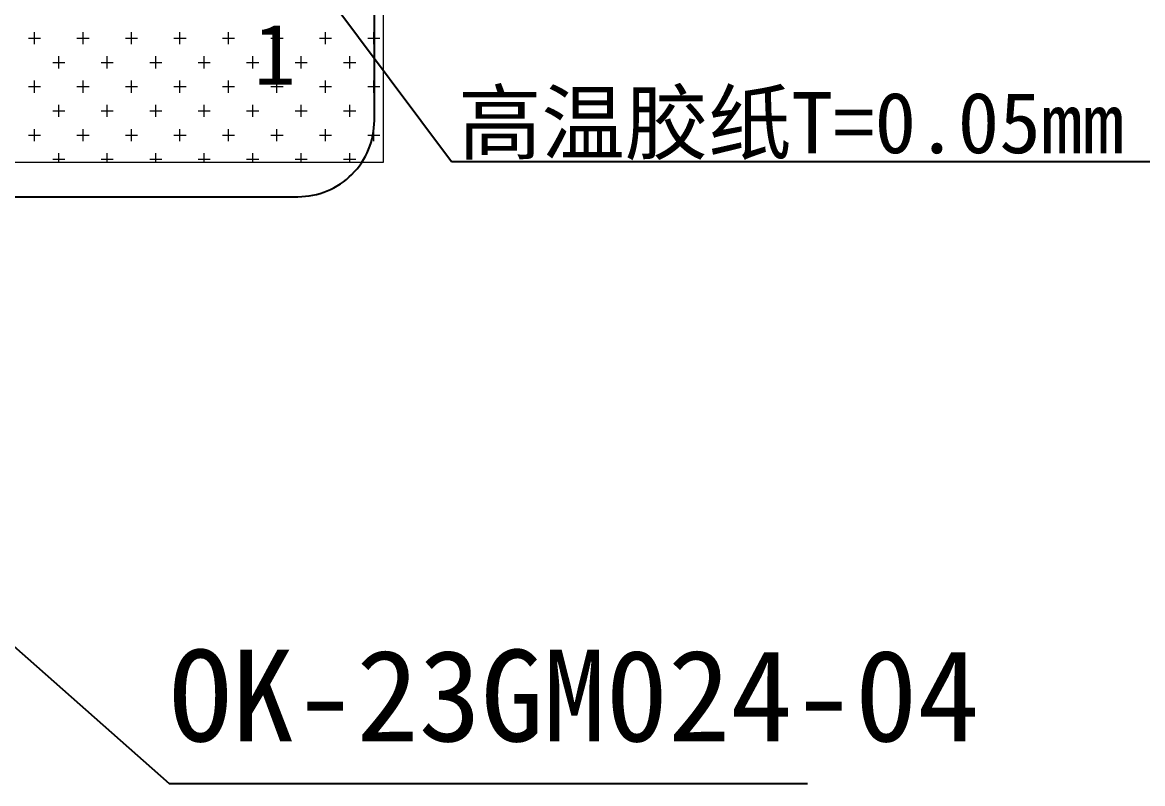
# Model space of a CAD drawing. Header units: millimetres. Extents: x 1845 to 2650, y -178 to 579.
# Drawn here: x 2463.77 to 2478.44, y 261.24 to 271.21 of the extents above; entities that cross this region are included whole.
import ezdxf

# ---------------------------------------------------------------- set-up
doc = ezdxf.new("R2010")
doc.units = ezdxf.units.MM
doc.layers.get('0').update_dxf_attribs({"lineweight": 5})
for name, color, linetype, lineweight in [('DIM', 3, 'Continuous', 5), ('MFPC', 50, 'Continuous', 5), ('TAPE', 90, 'Continuous', 5)]:
    doc.layers.add(name, color=color, linetype=linetype, lineweight=lineweight)
doc.styles.add('RD', font='ROMAND.shx', dxfattribs={"width": 0.8})
doc.styles.add('ZI2.5', font='', dxfattribs={"height": 2.5})
doc.styles.add('汉字', font='')
doc.styles.get('ZI2.5').set_extended_font_data('SimSun')
doc.styles.get('汉字').set_extended_font_data('SimSun')
doc.dimstyles.new('DIM', dxfattribs={"dimtxt": 0.8, "dimasz": 0.8, "dimexe": 0, "dimexo": 0.5, "dimgap": 0.11, "dimtad": 0, "dimzin": 1, "dimdsep": 46, "dimtxsty": 'RD', "dimcen": 0, "dimclrd": 256, "dimclre": 256, "dimclrt": 256, "dimadec": 0, "dimazin": 0, "dimtm": 1e-09, "dimtfac": 1, "dimtofl": 0, "dimtmove": 0, "dimatfit": 3, "dimfxl": 1, "dimlwe": -1, "dimarcsym": 0})

msp = doc.modelspace()

# ---------------------------------------------------------------- linework, layer by layer
at = {"layer": 'MFPC', "linetype": 'Continuous', "lineweight": 25}
msp.add_lwpolyline([(2456.3394, 268.9316), (2467.3744, 268.9316, 0.4142136), (2468.3744, 269.9316), (2468.3744, 274.8685, 0.4142136)], format="xyb", dxfattribs=at)
at = {"layer": 'TAPE', "color": 32, "lineweight": 5}
for p, q in [((2468.49, 275.3814), (2468.49, 269.3814)), ((2468.49, 269.3814), (2461.49, 269.3814))]:
    msp.add_line(p, q, dxfattribs=at)
at = {"layer": 'TAPE', "color": 32, "linetype": 'Continuous', "lineweight": 5}
for p, q in [((2463.8448, 271.0087), (2464.0035, 271.0087)), ((2463.9241, 270.9294), (2463.9241, 271.0881)), ((2464.4798, 271.0087), (2464.6385, 271.0087)), ((2464.5591, 270.9294), (2464.5591, 271.0881)), ((2465.1148, 271.0087), (2465.2735, 271.0087)), ((2465.1941, 270.9294), (2465.1941, 271.0881)), ((2465.7498, 271.0087), (2465.9085, 271.0087)), ((2465.8291, 270.9294), (2465.8291, 271.0881)), ((2466.3848, 271.0087), (2466.5435, 271.0087)), ((2466.4641, 270.9294), (2466.4641, 271.0881)), ((2467.0198, 271.0087), (2467.1785, 271.0087)), ((2467.0991, 270.9294), (2467.0991, 271.0881)), ((2467.6548, 271.0087), (2467.8135, 271.0087)), ((2467.7341, 270.9294), (2467.7341, 271.0881)), ((2468.2898, 271.0087), (2468.4485, 271.0087)), ((2468.3691, 270.9294), (2468.3691, 271.0881)), ((2464.1623, 270.6912), (2464.321, 270.6912)), ((2464.2416, 270.6119), (2464.2416, 270.7706)), ((2464.7973, 270.6912), (2464.956, 270.6912)), ((2464.8766, 270.6119), (2464.8766, 270.7706)), ((2465.4323, 270.6912), (2465.591, 270.6912)), ((2465.5116, 270.6119), (2465.5116, 270.7706)), ((2466.0673, 270.6912), (2466.226, 270.6912)), ((2466.1466, 270.6119), (2466.1466, 270.7706)), ((2466.7023, 270.6912), (2466.861, 270.6912)), ((2466.7816, 270.6119), (2466.7816, 270.7706)), ((2467.3373, 270.6912), (2467.496, 270.6912)), ((2467.4166, 270.6119), (2467.4166, 270.7706)), ((2467.9723, 270.6912), (2468.131, 270.6912)), ((2468.0516, 270.6119), (2468.0516, 270.7706)), ((2463.9241, 270.2944), (2463.9241, 270.4531)), ((2464.5591, 270.2944), (2464.5591, 270.4531)), ((2465.1941, 270.2944), (2465.1941, 270.4531)), ((2465.8291, 270.2944), (2465.8291, 270.4531)), ((2466.4641, 270.2944), (2466.4641, 270.4531)), ((2467.0991, 270.2944), (2467.0991, 270.4531)), ((2467.7341, 270.2944), (2467.7341, 270.4531)), ((2468.3691, 270.2944), (2468.3691, 270.4531)), ((2463.8448, 270.3737), (2464.0035, 270.3737)), ((2464.4798, 270.3737), (2464.6385, 270.3737)), ((2465.1148, 270.3737), (2465.2735, 270.3737)), ((2465.7498, 270.3737), (2465.9085, 270.3737)), ((2466.3848, 270.3737), (2466.5435, 270.3737)), ((2467.0198, 270.3737), (2467.1785, 270.3737)), ((2467.6548, 270.3737), (2467.8135, 270.3737)), ((2468.2898, 270.3737), (2468.4485, 270.3737)), ((2464.2416, 269.9769), (2464.2416, 270.1356)), ((2464.8766, 269.9769), (2464.8766, 270.1356)), ((2465.5116, 269.9769), (2465.5116, 270.1356)), ((2466.1466, 269.9769), (2466.1466, 270.1356)), ((2466.7816, 269.9769), (2466.7816, 270.1356)), ((2467.4166, 269.9769), (2467.4166, 270.1356)), ((2468.0516, 269.9769), (2468.0516, 270.1356)), ((2464.1623, 270.0562), (2464.321, 270.0562)), ((2464.7973, 270.0562), (2464.956, 270.0562)), ((2465.4323, 270.0562), (2465.591, 270.0562)), ((2466.0673, 270.0562), (2466.226, 270.0562)), ((2466.7023, 270.0562), (2466.861, 270.0562)), ((2467.3373, 270.0562), (2467.496, 270.0562)), ((2467.9723, 270.0562), (2468.131, 270.0562)), ((2463.9241, 269.6594), (2463.9241, 269.8181)), ((2464.5591, 269.6594), (2464.5591, 269.8181)), ((2465.1941, 269.6594), (2465.1941, 269.8181)), ((2465.8291, 269.6594), (2465.8291, 269.8181)), ((2466.4641, 269.6594), (2466.4641, 269.8181)), ((2467.0991, 269.6594), (2467.0991, 269.8181)), ((2467.7341, 269.6594), (2467.7341, 269.8181)), ((2468.3691, 269.6594), (2468.3691, 269.8181)), ((2463.8448, 269.7387), (2464.0035, 269.7387)), ((2464.4798, 269.7387), (2464.6385, 269.7387)), ((2465.1148, 269.7387), (2465.2735, 269.7387)), ((2465.7498, 269.7387), (2465.9085, 269.7387)), ((2466.3848, 269.7387), (2466.5435, 269.7387)), ((2467.0198, 269.7387), (2467.1785, 269.7387)), ((2467.6548, 269.7387), (2467.8135, 269.7387)), ((2468.2898, 269.7387), (2468.4485, 269.7387)), ((2464.2416, 269.3814), (2464.2416, 269.5006)), ((2464.8766, 269.3814), (2464.8766, 269.5006)), ((2465.5116, 269.3814), (2465.5116, 269.5006)), ((2466.1466, 269.3814), (2466.1466, 269.5006)), ((2466.7816, 269.3814), (2466.7816, 269.5006)), ((2467.4166, 269.3814), (2467.4166, 269.5006)), ((2468.0516, 269.3814), (2468.0516, 269.5006)), ((2464.1623, 269.4212), (2464.321, 269.4212)), ((2464.7973, 269.4212), (2464.956, 269.4212)), ((2465.4323, 269.4212), (2465.591, 269.4212)), ((2466.0673, 269.4212), (2466.226, 269.4212)), ((2466.7023, 269.4212), (2466.861, 269.4212)), ((2467.3373, 269.4212), (2467.496, 269.4212)), ((2467.9723, 269.4212), (2468.131, 269.4212))]:
    msp.add_line(p, q, dxfattribs=at)

# ---------------------------------------------------------------- texts
at = {"color": 1, "lineweight": 5, "style": 'ZI2.5'}
msp.add_text('1', height=0.8, dxfattribs=at).set_placement((2466.7991, 270.3971))
at = {"layer": 'DIM', "lineweight": 5, "style": '汉字'}
msp.add_text('高温胶纸T=0.05mm', height=0.8, dxfattribs=at).set_placement((2469.4726, 269.5017))
at = {"layer": 'DIM', "color": 3, "lineweight": 5, "style": '汉字'}
msp.add_text('OK-23GM024-04', height=1.2, dxfattribs=at).set_placement((2465.6898, 261.7964))

# ---------------------------------------------------------------- leaders
at = {"layer": 'DIM', "lineweight": 5}
for points, override in [([(2467.2834, 272.2086), (2469.3867, 269.3906), (2478.7394, 269.3906)], {"dimasz": 1, "dimzin": 0}), ([(2461.1434, 265.2655), (2465.6876, 261.2434), (2474.0463, 261.2434)], {"dimtol": 1, "dimtp": 0.5, "dimtm": 0.5, "dimfxl": 0.8, "dimarcsym": 1})]:
    msp.add_leader(points, dimstyle='DIM', override=override, dxfattribs=at)

doc.saveas('drawing.dxf')
